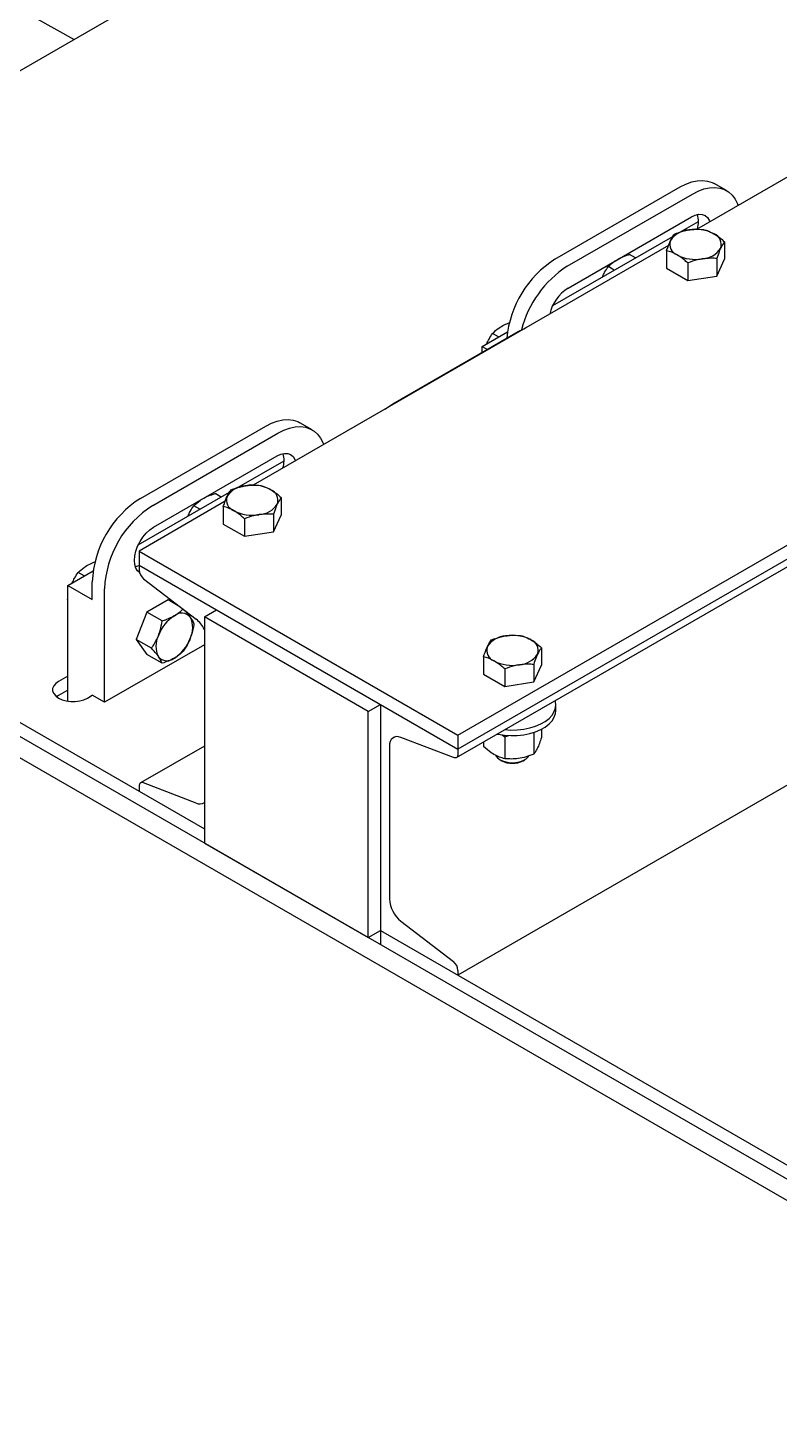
# Model space of a CAD drawing. Header units: millimetres. Extents: x 1293 to 41893, y 1011 to 26911.
# Drawn here: x 5289.2 to 5473.1, y 23433.6 to 23770.3 of the extents above; entities that cross this region are included whole.
import ezdxf

# ---------------------------------------------------------------- set-up
doc = ezdxf.new("R2010")
doc.units = ezdxf.units.MM
doc.header["$LTSCALE"] = 50
doc.layers.add('MAQUINAS', color=11, linetype='Continuous')

msp = doc.modelspace()

# ---------------------------------------------------------------- linework, layer by layer
at = {"color": 7, "linetype": 'Continuous', "lineweight": 25}
for p, q in [((5840.7756853, 24079.1792792), (5149.2252533, 23679.9557125)), ((5394.4657242, 23597.1451225), (6086.0161562, 23996.3686892)), ((6086.0161562, 23992.9119998), (5394.4657242, 23593.6884331)), ((5394.0798776, 23591.6445568), (6085.6303096, 23990.8681235)), ((5495.5425845, 23745.5547282), (5452.7852768, 23720.8714598)), ((5418.1615324, 23713.5712365), (5448.8028263, 23731.260079)), ((5421.1549511, 23711.8431727), (5451.796245, 23729.5320151)), ((5460.1289011, 23730.3571493), (5457.1354824, 23732.0852131)), ((5421.3906534, 23706.5356353), (5451.5605427, 23723.9523417)), ((5448.7557038, 23720.1812332), (5453.2790181, 23722.792487)), ((5450.9810456, 23720.7606223), (5450.8800774, 23720.7450042)), ((5457.1011475, 23719.7827056), (5457.0272336, 23719.8253752)), ((5445.9592795, 23716.9308955), (5344.362237, 23658.2801713)), ((5417.6361021, 23702.2162695), (5447.0113296, 23719.1742275)), ((5446.4539606, 23718.1898614), (5446.4269063, 23718.1315737)), ((5458.6941643, 23716.2340279), (5458.7212186, 23716.2923156)), ((5459.6565672, 23717.844486), (5459.6565672, 23713.5538539)), ((5437.8767979, 23713.9009745), (5436.4005492, 23714.7531948)), ((5445.4915577, 23715.6533889), (5445.4915577, 23711.3627567)), ((5448.0469775, 23714.6411837), (5448.1208913, 23714.5985141)), ((5450.676311, 23712.6602945), (5450.676311, 23708.3696624)), ((5454.1670793, 23713.6632669), (5454.2680475, 23713.678885)), ((5457.7588157, 23713.7558431), (5457.7588157, 23709.4652109)), ((5457.7588157, 23709.4652109), (5459.6565672, 23713.5538539)), ((5432.6917404, 23710.9077046), (5431.2154917, 23711.7599248)), ((5445.4915577, 23711.3627567), (5450.676311, 23708.3696624)), ((5450.676311, 23708.3696624), (5457.7588157, 23709.4652109)), ((5378.5164122, 23678.1663381), (5409.1577061, 23695.8551805)), ((5400.389582, 23692.2600654), (5406.5863732, 23695.8373969)), ((5404.4074692, 23694.5795423), (5402.9312204, 23695.4317626)), ((5400.389582, 23690.7934502), (5400.389582, 23692.2600654)), ((5400.389582, 23692.2600654), (5401.6598457, 23691.5267578)), ((5316.8095605, 23655.0619885), (5347.4508543, 23672.750831)), ((5358.7769291, 23671.8479013), (5355.7835104, 23673.5759651)), ((5319.8029792, 23653.3339247), (5350.444273, 23671.0227671)), ((5320.0386814, 23648.0263873), (5350.2085708, 23665.4430937)), ((5340.332664, 23657.5899447), (5351.9270462, 23664.283239)), ((5316.2841301, 23643.7070215), (5338.5882899, 23656.5829389)), ((5336.5248259, 23655.3917265), (5335.0485772, 23656.2439468)), ((5338.0309209, 23655.5985728), (5338.0038665, 23655.5402851)), ((5342.5580059, 23658.1693338), (5342.4570376, 23658.1537156)), ((5348.6781077, 23657.191417), (5348.6041938, 23657.2340866)), ((5337.5362397, 23654.3396069), (5316.4637381, 23642.1747106)), ((5331.3397684, 23652.3984565), (5329.8635197, 23653.2506768)), ((5337.068518, 23653.0621003), (5337.068518, 23648.7714682)), ((5339.6239377, 23652.0498951), (5339.6978515, 23652.0072255)), ((5350.2711245, 23653.6427393), (5350.2981788, 23653.701027)), ((5351.2335274, 23655.2531974), (5351.2335274, 23650.9625653)), ((5337.068518, 23648.7714682), (5342.2532713, 23645.7783738)), ((5342.2532713, 23650.0690059), (5342.2532713, 23645.7783738)), ((5345.7440395, 23651.0719783), (5345.8450077, 23651.0875965)), ((5349.335776, 23651.1645545), (5349.335776, 23646.8739224)), ((5349.335776, 23646.8739224), (5351.2335274, 23650.9625653)), ((5342.2532713, 23645.7783738), (5349.335776, 23646.8739224)), ((5316.4637381, 23642.1747106), (5316.4637381, 23637.5269572)), ((5316.4637381, 23642.1747106), (5394.4657242, 23597.1451225)), ((5316.4637381, 23638.7180212), (5394.4657242, 23593.6884331)), ((5299.03761, 23633.7508174), (5305.2344013, 23637.3281489)), ((5303.0554972, 23636.0702943), (5301.5792485, 23636.9225146)), ((5317.5642964, 23635.3913721), (5330.4254618, 23625.4913322)), ((5299.03761, 23605.4565149), (5299.03761, 23633.7508174)), ((5299.03761, 23633.7508174), (5305.0244474, 23630.2946897)), ((5305.0244474, 23630.2946897), (5305.0244474, 23634.6495741)), ((5308.0178662, 23605.1591226), (5308.0178662, 23632.9215102)), ((5298.9870443, 23630.2411849), (5299.03761, 23630.5015144)), ((5299.03761, 23630.2119939), (5298.9870443, 23630.2411849)), ((5299.03761, 23630.1320248), (5298.9870443, 23630.2411849)), ((5323.5738671, 23630.2116558), (5318.3891138, 23627.2185615)), ((5326.4510032, 23628.5507205), (5323.5738671, 23630.2116558)), ((5318.3891138, 23627.2185615), (5315.7967372, 23620.5369801)), ((5322.104709, 23625.073594), (5318.3891138, 23627.2185615)), ((5325.1349968, 23626.36001), (5325.0610829, 23626.3173405)), ((5327.7204335, 23627.5735609), (5328.9681264, 23626.0172705)), ((5329.0050833, 23625.9646874), (5328.9681264, 23626.0172705)), ((5332.4366203, 23626.0409449), (5335.430039, 23627.7690087)), ((5372.5060046, 23602.9093817), (5332.4366203, 23626.0409449)), ((5332.4366203, 23626.0409449), (5332.4366203, 23570.7339139)), ((5244.9837848, 23624.6754889), (5332.4366203, 23574.1900416)), ((5245.5701436, 23620.8803017), (5561.8969803, 23438.2687059)), ((5332.4366203, 23619.2557694), (5308.0178662, 23605.1591226)), ((5315.7967372, 23620.5369801), (5318.3891138, 23616.8484931)), ((5319.5123323, 23618.3920127), (5315.7967372, 23620.5369801)), ((5321.2279534, 23621.5489637), (5321.1909964, 23621.4537111)), ((5328.9681264, 23620.7583185), (5329.0050833, 23620.8535711)), ((5401.6705312, 23618.8602078), (5401.6434768, 23618.8019201)), ((5406.1976162, 23621.4309687), (5406.0966479, 23621.4153506)), ((5412.317718, 23620.453052), (5412.2438041, 23620.4957216)), ((5414.8731377, 23618.5148324), (5414.8731377, 23614.2242003)), ((5245.8631801, 23615.5269439), (5561.017585, 23433.5921785)), ((5322.104709, 23614.7035257), (5318.3891138, 23616.8484931)), ((5321.1909964, 23616.3425948), (5321.2279534, 23616.2900117)), ((5325.0610829, 23615.9472722), (5325.1349968, 23615.9899417)), ((5400.7081283, 23616.3237353), (5400.7081283, 23612.0331031)), ((5403.263548, 23615.31153), (5403.3374619, 23615.2688605)), ((5413.9107348, 23616.9043743), (5413.9377892, 23616.962662)), ((5299.03761, 23611.5951399), (5296.7748683, 23610.2888869)), ((5400.7081283, 23612.0331031), (5405.8928816, 23609.0400088)), ((5405.8928816, 23613.3306409), (5405.8928816, 23609.0400088)), ((5409.3836498, 23614.3336133), (5409.484618, 23614.3492314)), ((5412.9753863, 23614.4261895), (5412.9753863, 23610.1355573)), ((5412.9753863, 23610.1355573), (5414.8731377, 23614.2242003)), ((5405.8928816, 23609.0400088), (5412.9753863, 23610.1355573)), ((5296.7748683, 23606.8321975), (5296.3058384, 23606.5195219)), ((5299.03761, 23608.1384505), (5296.7748683, 23606.8321975)), ((5303.8459361, 23606.2068464), (5305.0244474, 23606.8871865)), ((5308.0178662, 23605.1591226), (5305.0244474, 23606.8871865)), ((5372.5060046, 23602.9093817), (5375.4994233, 23604.6374456)), ((5372.5060046, 23547.6023507), (5372.5060046, 23602.9093817)), ((5375.4994233, 23604.6374456), (5375.4994233, 23545.8737251)), ((5418.3739663, 23603.1042523), (5418.3739663, 23604.4869281)), ((5414.8732898, 23598.5644463), (5414.8732898, 23596.5412208)), ((5393.365166, 23591.6324615), (5380.5040005, 23596.5816072)), ((5394.4657242, 23597.1451225), (5394.4657242, 23592.4973691)), ((5400.7079762, 23595.4708767), (5400.7079762, 23594.3502992)), ((5405.2712474, 23597.2365432), (5405.8930337, 23596.6910948)), ((5405.8930337, 23596.6910948), (5406.8928708, 23597.0355491)), ((5405.8930337, 23596.6910948), (5405.8930337, 23591.3570293)), ((5412.9752342, 23597.7779525), (5412.9752342, 23592.4526013)), ((5332.4366203, 23594.4530706), (5316.8495847, 23585.4548665)), ((5377.7025795, 23594.3800243), (5377.7025795, 23557.0441259)), ((5490.6399475, 23593.9015994), (5394.4657242, 23538.3814021)), ((5404.7967279, 23591.0935096), (5405.170966, 23590.8773963)), ((5410.4102999, 23590.8773963), (5410.7845381, 23591.0935096)), ((5316.4637381, 23584.6020542), (5316.4637381, 23583.4109902)), ((5330.4254618, 23580.5178161), (5317.5642964, 23585.4669618)), ((5332.4366203, 23570.7339139), (5372.5060046, 23547.6023507)), ((5335.430039, 23569.0058501), (5335.430039, 23569.0052883)), ((5335.430039, 23569.0052883), (5335.4305256, 23569.0055692)), ((5359.2359673, 23555.2629802), (5359.2359673, 23555.2624184)), ((5380.5040005, 23551.6080911), (5393.365166, 23541.7080512)), ((5372.5060046, 23547.6023507), (5375.4994233, 23549.3304146)), ((5375.4994233, 23549.3304146), (5562.4833391, 23441.3868976)), ((5394.4657242, 23539.5724661), (5394.4657242, 23538.3814021))]:
    msp.add_line(p, q, dxfattribs=at)
at = {"color": 7, "linetype": 'Continuous', "lineweight": 25, "flags": 128}
for points in [[(5448.8028263, 23731.260079), (5450.2233647, 23731.9809133), (5451.6231884, 23732.4927862), (5452.981885, 23732.7882334), (5454.2796414, 23732.8629465), (5455.4975335, 23732.7158362), (5456.6178018, 23732.3490477), (5457.1354824, 23732.0852131)], [(5451.796245, 23729.5320151), (5453.2167834, 23730.2528495), (5454.6166071, 23730.7647223), (5455.9753037, 23731.0601695), (5457.2730601, 23731.1348827), (5458.4909522, 23730.9877724), (5459.6112205, 23730.6209838), (5460.6175288, 23730.0398656), (5461.4952029, 23729.2528916), (5462.2314443, 23728.2715379), (5462.8155171, 23727.1101147), (5462.9550331, 23726.7423351)], [(5451.5605427, 23723.9523417), (5452.4802073, 23724.3786554), (5453.3645297, 23724.5793914), (5454.1795259, 23724.5468356), (5454.8938761, 23724.282239), (5455.4801281, 23723.7957699), (5455.9157526, 23723.106123), (5456.0512486, 23722.7568652)], [(5409.1577061, 23695.8551805), (5410.5782445, 23696.5760149), (5411.0091545, 23696.7550104)], [(5376.6628275, 23676.9269052), (5377.0958738, 23677.2470537), (5378.5164122, 23678.1663381)], [(5347.4508543, 23672.750831), (5348.8713927, 23673.4716653), (5350.2712165, 23673.9835382), (5351.629913, 23674.2789853), (5352.9276694, 23674.3536985), (5354.1455616, 23674.2065882), (5355.2658298, 23673.8397996), (5355.7835104, 23673.5759651)], [(5350.444273, 23671.0227671), (5351.8648114, 23671.7436015), (5353.2646352, 23672.2554743), (5354.6233317, 23672.5509215), (5355.9210881, 23672.6256347), (5357.1389803, 23672.4785244), (5358.2592485, 23672.1117358), (5359.2655568, 23671.5306175), (5360.1432309, 23670.7436436), (5360.8794724, 23669.7622899), (5361.4635451, 23668.6008667), (5361.6030611, 23668.2330871)], [(5350.2085708, 23665.4430937), (5351.1282354, 23665.8694074), (5352.0125578, 23666.0701434), (5352.827554, 23666.0375876), (5353.5419041, 23665.772991), (5354.1281561, 23665.2865219), (5354.5637806, 23664.596875), (5354.6992766, 23664.2476172)], [(5316.5599059, 23636.900939), (5316.1190961, 23637.2957483), (5315.6834716, 23637.9853951), (5315.4152153, 23638.851717), (5315.3246362, 23639.8614215), (5315.4152153, 23640.9757064), (5315.6834716, 23642.1517503), (5316.1190961, 23643.3443586), (5316.7053481, 23644.5076998), (5317.4196982, 23645.5970676), (5318.2346944, 23646.570598), (5319.1190168, 23647.3908789), (5320.0386814, 23648.0263873)], [(5316.4637381, 23638.5731116), (5316.1255981, 23638.4409266), (5315.5637353, 23638.2877974)], [(5296.7748683, 23610.2888869), (5296.0767812, 23609.7835446), (5295.5909856, 23609.2011969), (5295.3418412, 23608.5710452), (5295.3418412, 23607.9246881), (5295.5909856, 23607.2945364), (5296.0767812, 23606.7121888), (5296.7748683, 23606.2068464), (5297.6502419, 23605.8038493), (5298.6590069, 23605.5234054), (5299.7505799, 23605.3795774), (5300.8702246, 23605.3795774), (5301.9617975, 23605.5234054), (5302.9705626, 23605.8038493), (5303.8459361, 23606.2068464)], [(5405.9108696, 23598.4744431), (5407.3949095, 23598.3815723), (5408.9755904, 23598.4157159), (5410.5298012, 23598.5854804), (5412.0228236, 23598.8870734), (5413.4213058, 23599.313758), (5414.6940081, 23599.8560026), (5415.8125004, 23600.5016945), (5416.7517974, 23601.2364099), (5417.4909169, 23602.0437365), (5418.013348, 23602.9056399), (5418.3074205, 23603.8028668), (5418.3665654, 23604.7153744), (5418.205691, 23605.5720924)], [(5404.0359069, 23597.3920502), (5404.2951796, 23597.337476), (5405.8230685, 23597.1011364), (5407.3949095, 23596.9988965), (5408.9755904, 23597.0330401), (5410.5298012, 23597.2028046), (5412.0228236, 23597.5043976), (5413.4213058, 23597.9310822), (5414.6940081, 23598.4733269), (5415.8125004, 23599.1190187), (5416.7517974, 23599.8537341), (5417.4909169, 23600.6610607), (5418.013348, 23601.5229642), (5418.3074205, 23602.420191), (5418.3739663, 23603.1042523)], [(5380.5040005, 23596.5816072), (5379.9344164, 23596.7403615), (5379.3993445, 23596.7668373), (5378.9152612, 23596.6602195), (5378.4970727, 23596.423791), (5378.1576562, 23596.0648322), (5377.9074631, 23595.5943964), (5377.7541978, 23595.0269696), (5377.7025795, 23594.3800243)], [(5394.4657242, 23592.4973691), (5394.4454456, 23592.243212), (5394.3852342, 23592.0202943), (5394.2869441, 23591.8354803), (5394.1536019, 23591.6944607), (5393.9893135, 23591.6015781), (5393.799138, 23591.5596926), (5393.5889312, 23591.5700938), (5393.365166, 23591.6324615)], [(5403.7399081, 23592.1112665), (5403.7489813, 23592.0942394), (5404.1678256, 23591.5569959), (5404.7972143, 23591.0932288), (5405.6005696, 23590.7298904), (5406.5312034, 23590.4880968), (5407.5350307, 23590.3819), (5408.5537126, 23590.4174718), (5409.5280472, 23590.592745), (5410.4014095, 23590.8975332), (5411.123043, 23591.3141234), (5411.651009, 23591.8183047), (5411.7951623, 23592.0287339)], [(5317.5642964, 23585.4669618), (5317.3405312, 23585.5293295), (5317.1303244, 23585.5397308), (5316.9401488, 23585.4978452), (5316.7758605, 23585.4049626), (5316.6425182, 23585.2639431), (5316.5442281, 23585.079129), (5316.4840167, 23584.8562113), (5316.4637381, 23584.6020542)]]:
    msp.add_lwpolyline(points, dxfattribs=at)
at = {"color": 7, "linetype": 'Continuous', "lineweight": 25}
for centre, radius, start, end in [((5447.0267134, 23722.8127682), 6.2561597, 343.200369465, 15.948417099), ((5451.2715735, 23714.9557232), 5.8025033, 93.8686975, 146.125925967), ((5452.5867457, 23711.1298279), 9.7637326, 62.948313964, 99.46560817), ((5456.0851937, 23717.1899742), 2.7846756, 341.194497557, 68.602425332), ((5449.0629312, 23717.2339151), 2.7846756, 161.194497557, 248.602425332), ((5453.8765514, 23719.4681661), 5.8025033, 273.8686975, 326.125925967), ((5432.0761951, 23691.8768225), 25.7733474, 122.675860767, 174.668868476), ((5452.5613792, 23723.2940614), 9.7637326, 242.948313964, 279.465608171), ((5435.1990634, 23690.0374664), 25.9369604, 122.783833317, 165.972806102), ((5426.9712314, 23697.8373004), 10.3345963, 122.682953557, 167.038566121), ((5345.6747414, 23664.3035202), 6.2561597, 343.200369465, 15.948417103), ((5340.6398914, 23654.6426265), 2.7846756, 161.194497557, 248.602425332), ((5342.8485338, 23652.3644346), 5.8025033, 93.8686975, 146.125925967), ((5344.1637059, 23648.5385393), 9.7637326, 62.948313964, 99.465608171), ((5347.6621539, 23654.5986856), 2.7846756, 341.194497557, 68.602425332), ((5330.5397413, 23633.5265886), 25.5399944, 122.520089602, 177.479910252), ((5333.53316, 23631.7985248), 25.5399944, 122.520089602, 177.479910252), ((5344.1383394, 23660.7027728), 9.7637326, 242.948313964, 279.465608171), ((5345.4535116, 23656.8768775), 5.8025033, 273.8686975, 326.125925967), ((5319.3718716, 23637.6742677), 2.911862, 182.899820535, 231.628151647), ((5330.3697437, 23618.1250486), 9.7619427, 122.94351143, 159.467345374), ((5326.8722473, 23624.1832253), 2.7850369, 41.188262163, 128.592701775), ((5323.7950752, 23623.4091293), 5.8030218, 333.87161367, 26.12838633), ((5325.6807223, 23619.5924964), 7.5702587, 26.820263628, 51.188475925), ((5326.4010046, 23618.8981529), 5.8030218, 153.87161367, 206.12838633), ((5319.8263361, 23624.1822336), 9.7619427, 302.94351143, 339.467345373), ((5404.2795017, 23617.9042615), 2.7846756, 161.194497557, 248.602425332), ((5406.4881441, 23615.6260696), 5.8025033, 93.8686975, 146.125925967), ((5407.8033163, 23611.8001743), 9.7637326, 62.948313964, 99.465608171), ((5411.3017642, 23617.8603206), 2.7846756, 341.194497557, 68.602425332), ((5323.3238325, 23618.1240568), 2.7850369, 221.188262163, 308.592701775), ((5407.7779497, 23623.9644078), 9.7637326, 242.948313964, 279.465608171), ((5409.0931219, 23620.1385125), 5.8025033, 273.8686975, 326.125925967), ((5407.790633, 23595.8495196), 5.6200236, 242.216559714, 297.783440286), ((5331.2948095, 23582.2985425), 1.9816033, 243.978447652, 305.184103357), ((5385.105101, 23557.4190982), 7.4120125, 182.899820535, 231.628151647), ((5391.5575908, 23539.4251556), 2.911862, 2.899820535, 51.628151647)]:
    msp.add_arc(centre, radius, start, end, dxfattribs=at)
for points, knots in [([(5446.4539606, 23718.1898614), (5446.5601377, 23718.4066053), (5446.8769024, 23719.0532313), (5447.1846897, 23719.4669731), (5447.3893092, 23719.7420318)], [0, 0, 0, 0, 0.3351922062, 1, 1, 1, 1]), ([(5447.3893092, 23719.7420318), (5447.6100222, 23719.8286123), (5448.7464764, 23720.2744161), (5449.928011, 23720.535016), (5450.8800774, 23720.7450042)], [0, 0, 0, 0, 0.1942119601, 1, 1, 1, 1]), ([(5450.9810456, 23720.7606223), (5451.3773038, 23720.809906), (5452.5594858, 23720.9569372), (5453.7081638, 23720.8852432), (5454.4718139, 23720.8375804)], [0, 0, 0, 0, 0.3351922062, 1, 1, 1, 1]), ([(5454.4718139, 23720.8375804), (5454.7721037, 23720.7590739), (5455.6071813, 23720.5407546), (5456.4728531, 23720.1046553), (5457.0272336, 23719.8253752)], [0, 0, 0, 0, 0.3595950484, 1, 1, 1, 1]), ([(5457.1011475, 23719.7827056), (5457.5423118, 23719.5015747), (5458.4081556, 23718.949818), (5459.2457456, 23718.2082236), (5459.6565672, 23717.844486)], [0, 0, 0, 0, 0.5095195514, 1, 1, 1, 1]), ([(5445.4915577, 23715.6533889), (5445.5506976, 23715.8332435), (5445.8552096, 23716.7593174), (5446.1718008, 23717.5192384), (5446.4269063, 23718.1315737)], [0, 0, 0, 0, 0.1942119601, 1, 1, 1, 1]), ([(5458.6941643, 23716.2340279), (5458.5879872, 23715.9932619), (5458.2712225, 23715.2749695), (5457.9634352, 23714.3624759), (5457.7588157, 23713.7558431)], [0, 0, 0, 0, 0.3351922062, 1, 1, 1, 1]), ([(5459.6565672, 23717.844486), (5459.5974273, 23717.7695108), (5459.2929153, 23717.3834626), (5458.9763241, 23716.7792128), (5458.7212186, 23716.2923156)], [0, 0, 0, 0, 0.1942119601, 1, 1, 1, 1]), ([(5431.2154917, 23711.7599248), (5431.6876347, 23712.2100172), (5432.4814935, 23712.9668002), (5434.0215711, 23713.8544527), (5435.2975276, 23714.3893234), (5436.1248557, 23714.6622474), (5436.4005492, 23714.7531948)], [0, 0, 0, 0, 0.3661794341, 0.6156922034, 0.8719357593, 1, 1, 1, 1]), ([(5448.0469775, 23714.6411837), (5447.6058131, 23714.8694103), (5446.7399693, 23715.3173356), (5445.9023793, 23715.542802), (5445.4915577, 23715.6533889)], [0, 0, 0, 0, 0.5095195514, 1, 1, 1, 1]), ([(5450.676311, 23712.6602945), (5450.3760213, 23712.9284952), (5449.5409436, 23713.6743361), (5448.6752718, 23714.2377201), (5448.1208913, 23714.5985141)], [0, 0, 0, 0, 0.3595950484, 1, 1, 1, 1]), ([(5454.1670793, 23713.6632669), (5453.7708211, 23713.5899612), (5452.5886391, 23713.3712636), (5451.4399611, 23712.9442058), (5450.676311, 23712.6602945)], [0, 0, 0, 0, 0.3351922062, 1, 1, 1, 1]), ([(5457.7588157, 23713.7558431), (5457.5381027, 23713.7741421), (5456.4016485, 23713.8683639), (5455.2201139, 23713.7634353), (5454.2680475, 23713.678885)], [0, 0, 0, 0, 0.1942119601, 1, 1, 1, 1]), ([(5429.7770958, 23709.225116), (5429.9551131, 23709.614304), (5430.3678668, 23710.5166811), (5430.9081999, 23711.3092082), (5431.2154917, 23711.7599248)], [0, 0, 0, 0, 0.4312919188, 1, 1, 1, 1]), ([(5402.9312204, 23695.4317626), (5403.4045827, 23695.8807594), (5404.2004915, 23696.6357004), (5405.6778098, 23697.5039194), (5406.6547587, 23697.8892178), (5407.1203023, 23698.0728234)], [0, 0, 0, 0, 0.4344645839, 0.7305065004, 1, 1, 1, 1]), ([(5401.4928245, 23692.8969538), (5401.6708419, 23693.2861417), (5402.0835956, 23694.1885188), (5402.6239287, 23694.981046), (5402.9312204, 23695.4317626)], [0, 0, 0, 0, 0.4312919188, 1, 1, 1, 1]), ([(5329.8635197, 23653.2506768), (5330.3356627, 23653.7007692), (5331.1295216, 23654.4575522), (5332.6695991, 23655.3452047), (5333.9455556, 23655.8800754), (5334.7728838, 23656.1529994), (5335.0485772, 23656.2439468)], [0, 0, 0, 0, 0.3661794341, 0.6156922034, 0.8719357593, 1, 1, 1, 1]), ([(5337.068518, 23653.0621003), (5337.1276578, 23653.2419549), (5337.4321698, 23654.1680288), (5337.7487611, 23654.9279498), (5338.0038665, 23655.5402851)], [0, 0, 0, 0, 0.1942119601, 1, 1, 1, 1]), ([(5338.0309209, 23655.5985728), (5338.1370979, 23655.8153168), (5338.4538626, 23656.4619427), (5338.76165, 23656.8756845), (5338.9662694, 23657.1507432)], [0, 0, 0, 0, 0.3351922062, 1, 1, 1, 1]), ([(5338.9662694, 23657.1507432), (5339.1869824, 23657.2373237), (5340.3234366, 23657.6831275), (5341.5049712, 23657.9437274), (5342.4570376, 23658.1537156)], [0, 0, 0, 0, 0.1942119601, 1, 1, 1, 1]), ([(5342.5580059, 23658.1693338), (5342.954264, 23658.2186175), (5344.136446, 23658.3656486), (5345.285124, 23658.2939546), (5346.0487741, 23658.2462918)], [0, 0, 0, 0, 0.3351922062, 1, 1, 1, 1]), ([(5346.0487741, 23658.2462918), (5346.3490639, 23658.1677853), (5347.1841415, 23657.949466), (5348.0498133, 23657.5133667), (5348.6041938, 23657.2340866)], [0, 0, 0, 0, 0.3595950484, 1, 1, 1, 1]), ([(5348.6781077, 23657.191417), (5349.119272, 23656.9102862), (5349.9851158, 23656.3585294), (5350.8227058, 23655.616935), (5351.2335274, 23655.2531974)], [0, 0, 0, 0, 0.5095195514, 1, 1, 1, 1]), ([(5328.4251238, 23650.715868), (5328.6031411, 23651.1050559), (5329.0158948, 23652.007433), (5329.5562279, 23652.7999602), (5329.8635197, 23653.2506768)], [0, 0, 0, 0, 0.4312919188, 1, 1, 1, 1]), ([(5339.6239377, 23652.0498951), (5339.1827733, 23652.2781217), (5338.3169295, 23652.726047), (5337.4793395, 23652.9515134), (5337.068518, 23653.0621003)], [0, 0, 0, 0, 0.5095195514, 1, 1, 1, 1]), ([(5342.2532713, 23650.0690059), (5341.9529815, 23650.3372066), (5341.1179038, 23651.0830475), (5340.252232, 23651.6464316), (5339.6978515, 23652.0072255)], [0, 0, 0, 0, 0.3595950484, 1, 1, 1, 1]), ([(5350.2711245, 23653.6427393), (5350.1649474, 23653.4019733), (5349.8481827, 23652.683681), (5349.5403954, 23651.7711874), (5349.335776, 23651.1645545)], [0, 0, 0, 0, 0.3351922062, 1, 1, 1, 1]), ([(5351.2335274, 23655.2531974), (5351.1743875, 23655.1782223), (5350.8698755, 23654.792174), (5350.5532843, 23654.1879243), (5350.2981788, 23653.701027)], [0, 0, 0, 0, 0.1942119601, 1, 1, 1, 1]), ([(5345.7440395, 23651.0719783), (5345.3477813, 23650.9986726), (5344.1655993, 23650.779975), (5343.0169213, 23650.3529173), (5342.2532713, 23650.0690059)], [0, 0, 0, 0, 0.3351922062, 1, 1, 1, 1]), ([(5349.335776, 23651.1645545), (5349.115063, 23651.1828535), (5347.9786087, 23651.2770753), (5346.7970741, 23651.1721467), (5345.8450077, 23651.0875965)], [0, 0, 0, 0, 0.1942119601, 1, 1, 1, 1]), ([(5301.5792485, 23636.9225146), (5302.0526107, 23637.3715114), (5302.8485195, 23638.1264524), (5304.3258378, 23638.9946714), (5305.3027867, 23639.3799698), (5305.7683303, 23639.5635754)], [0, 0, 0, 0, 0.4344645839, 0.7305065004, 1, 1, 1, 1]), ([(5300.1408526, 23634.3877058), (5300.3188699, 23634.7768937), (5300.7316236, 23635.6792708), (5301.2719567, 23636.471798), (5301.5792485, 23636.9225146)], [0, 0, 0, 0, 0.4312919188, 1, 1, 1, 1]), ([(5321.2279534, 23621.5489637), (5321.3625927, 23621.9287952), (5321.7642705, 23623.0619704), (5321.9687617, 23624.2702923), (5322.104709, 23625.073594)], [0, 0, 0, 0, 0.3351922062, 1, 1, 1, 1]), ([(5322.104709, 23625.073594), (5322.4871343, 23625.1995318), (5323.5506231, 23625.5497529), (5324.4714078, 23626.0176785), (5325.0610829, 23626.3173405)], [0, 0, 0, 0, 0.3595950484, 1, 1, 1, 1]), ([(5325.1349968, 23626.36001), (5325.5541768, 23626.6275256), (5326.3365343, 23627.1268167), (5326.9222568, 23627.7086011), (5327.1941545, 23627.9786707)], [0, 0, 0, 0, 0.5357908933, 1, 1, 1, 1]), ([(5329.0050833, 23625.9646874), (5329.1397226, 23625.7643252), (5329.5414005, 23625.1665721), (5329.7458916, 23624.6930215), (5329.8818389, 23624.3782014)], [0, 0, 0, 0, 0.3351922062, 1, 1, 1, 1]), ([(5329.8818389, 23624.3782014), (5329.846464, 23624.1437668), (5329.6643182, 23622.93666), (5329.2992505, 23621.7830978), (5329.0050833, 23620.8535711)], [0, 0, 0, 0, 0.1942119601, 1, 1, 1, 1]), ([(5319.5123323, 23618.3920127), (5319.6385306, 23618.5740161), (5320.288327, 23619.5111539), (5320.7882026, 23620.5868932), (5321.1909964, 23621.4537111)], [0, 0, 0, 0, 0.1942119601, 1, 1, 1, 1]), ([(5321.1909964, 23616.3425948), (5321.0355546, 23616.554966), (5320.5718152, 23617.1885465), (5319.9354157, 23617.9114325), (5319.5123323, 23618.3920127)], [0, 0, 0, 0, 0.3351922062, 1, 1, 1, 1]), ([(5328.9681264, 23620.7583185), (5328.8126845, 23620.390496), (5328.3489451, 23619.2931482), (5327.7125456, 23618.3341617), (5327.2894623, 23617.6966201)], [0, 0, 0, 0, 0.3351922062, 1, 1, 1, 1]), ([(5400.7081283, 23616.3237353), (5400.7672681, 23616.5035899), (5401.0717801, 23617.4296638), (5401.3883714, 23618.1895848), (5401.6434768, 23618.8019201)], [0, 0, 0, 0, 0.1942119601, 1, 1, 1, 1]), ([(5401.6705312, 23618.8602078), (5401.7767082, 23619.0769517), (5402.0934729, 23619.7235777), (5402.4012603, 23620.1373194), (5402.6058797, 23620.4123782)], [0, 0, 0, 0, 0.3351922062, 1, 1, 1, 1]), ([(5402.6058797, 23620.4123782), (5402.8265927, 23620.4989586), (5403.9630469, 23620.9447625), (5405.1445815, 23621.2053624), (5406.0966479, 23621.4153506)], [0, 0, 0, 0, 0.19421196006, 1, 1, 1, 1]), ([(5406.1976162, 23621.4309687), (5406.5938743, 23621.4802524), (5407.7760563, 23621.6272836), (5408.9247343, 23621.5555896), (5409.6883844, 23621.5079268)], [0, 0, 0, 0, 0.3351922062, 1, 1, 1, 1]), ([(5409.6883844, 23621.5079268), (5409.9886742, 23621.4294203), (5410.8237518, 23621.211101), (5411.6894236, 23620.7750017), (5412.2438041, 23620.4957216)], [0, 0, 0, 0, 0.35959504835, 1, 1, 1, 1]), ([(5412.317718, 23620.453052), (5412.7588823, 23620.1719211), (5413.6247261, 23619.6201644), (5414.4623162, 23618.87857), (5414.8731377, 23618.5148324)], [0, 0, 0, 0, 0.5095195514, 1, 1, 1, 1]), ([(5414.8731377, 23618.5148324), (5414.8139978, 23618.4398572), (5414.5094858, 23618.053809), (5414.1928946, 23617.4495592), (5413.9377892, 23616.962662)], [0, 0, 0, 0, 0.1942119601, 1, 1, 1, 1]), ([(5322.104709, 23614.7035257), (5322.0693341, 23614.7922549), (5321.8871883, 23615.2491227), (5321.5221206, 23615.8255409), (5321.2279534, 23616.2900117)], [0, 0, 0, 0, 0.1942119601, 1, 1, 1, 1]), ([(5325.0610829, 23615.9472722), (5324.5970117, 23615.7058173), (5323.6862099, 23615.23193), (5322.625142, 23614.8774106), (5322.104709, 23614.7035257)], [0, 0, 0, 0, 0.5095195514, 1, 1, 1, 1]), ([(5327.2894623, 23617.6966201), (5327.071308, 23617.4758506), (5326.4646416, 23616.8619116), (5325.6540827, 23616.3303539), (5325.1349968, 23615.9899417)], [0, 0, 0, 0, 0.3595950484, 1, 1, 1, 1]), ([(5403.263548, 23615.31153), (5402.8223836, 23615.5397567), (5401.9565398, 23615.987682), (5401.1189498, 23616.2131484), (5400.7081283, 23616.3237353)], [0, 0, 0, 0, 0.5095195514, 1, 1, 1, 1]), ([(5405.8928816, 23613.3306409), (5405.5925918, 23613.5988416), (5404.7575141, 23614.3446825), (5403.8918424, 23614.9080665), (5403.3374619, 23615.2688605)], [0, 0, 0, 0, 0.3595950484, 1, 1, 1, 1]), ([(5413.9107348, 23616.9043743), (5413.8045577, 23616.6636083), (5413.487793, 23615.9453159), (5413.1800057, 23615.0328223), (5412.9753863, 23614.4261895)], [0, 0, 0, 0, 0.3351922062, 1, 1, 1, 1]), ([(5409.3836498, 23614.3336133), (5408.9873916, 23614.2603076), (5407.8052096, 23614.04161), (5406.6565316, 23613.6145522), (5405.8928816, 23613.3306409)], [0, 0, 0, 0, 0.3351922062, 1, 1, 1, 1]), ([(5412.9753863, 23614.4261895), (5412.7546733, 23614.4444885), (5411.618219, 23614.5387103), (5410.4366845, 23614.4337817), (5409.484618, 23614.3492314)], [0, 0, 0, 0, 0.1942119601, 1, 1, 1, 1]), ([(5414.8732898, 23596.5412208), (5414.7085447, 23596.0525855), (5414.375482, 23595.0647194), (5413.8820198, 23593.9028369), (5413.4103178, 23593.0319458), (5413.1211453, 23592.6468922), (5412.9752342, 23592.4526013)], [0, 0, 0, 0, 0.26461767181, 0.53497333471, 0.76535622726, 1, 1, 1, 1]), ([(5405.8930337, 23591.3570293), (5405.6764122, 23591.4138623), (5405.0372063, 23591.5815649), (5403.9365953, 23592.0129804), (5402.3972312, 23592.8959349), (5401.3338798, 23593.8114274), (5400.7079762, 23594.3502992)], [0, 0, 0, 0, 0.1280647744, 0.377893031, 0.6338190398, 1, 1, 1, 1]), ([(5412.9752342, 23592.4526013), (5412.3605424, 23592.2237559), (5411.1178282, 23591.7611021), (5409.2765972, 23591.3773661), (5407.5165204, 23591.2502988), (5406.4374913, 23591.3212358), (5405.8930337, 23591.3570293)], [0, 0, 0, 0, 0.26460612106, 0.5349506065, 0.76534489376, 1, 1, 1, 1])]:
    msp.add_open_spline(points, degree=3, knots=knots, dxfattribs=at)
at = {"layer": 'MAQUINAS', "linetype": 'Continuous', "lineweight": 25}
msp.add_line((4987.0173147, 23942.4174924), (5300.5781996, 23767.3299085), dxfattribs=at)

doc.saveas('drawing.dxf')
